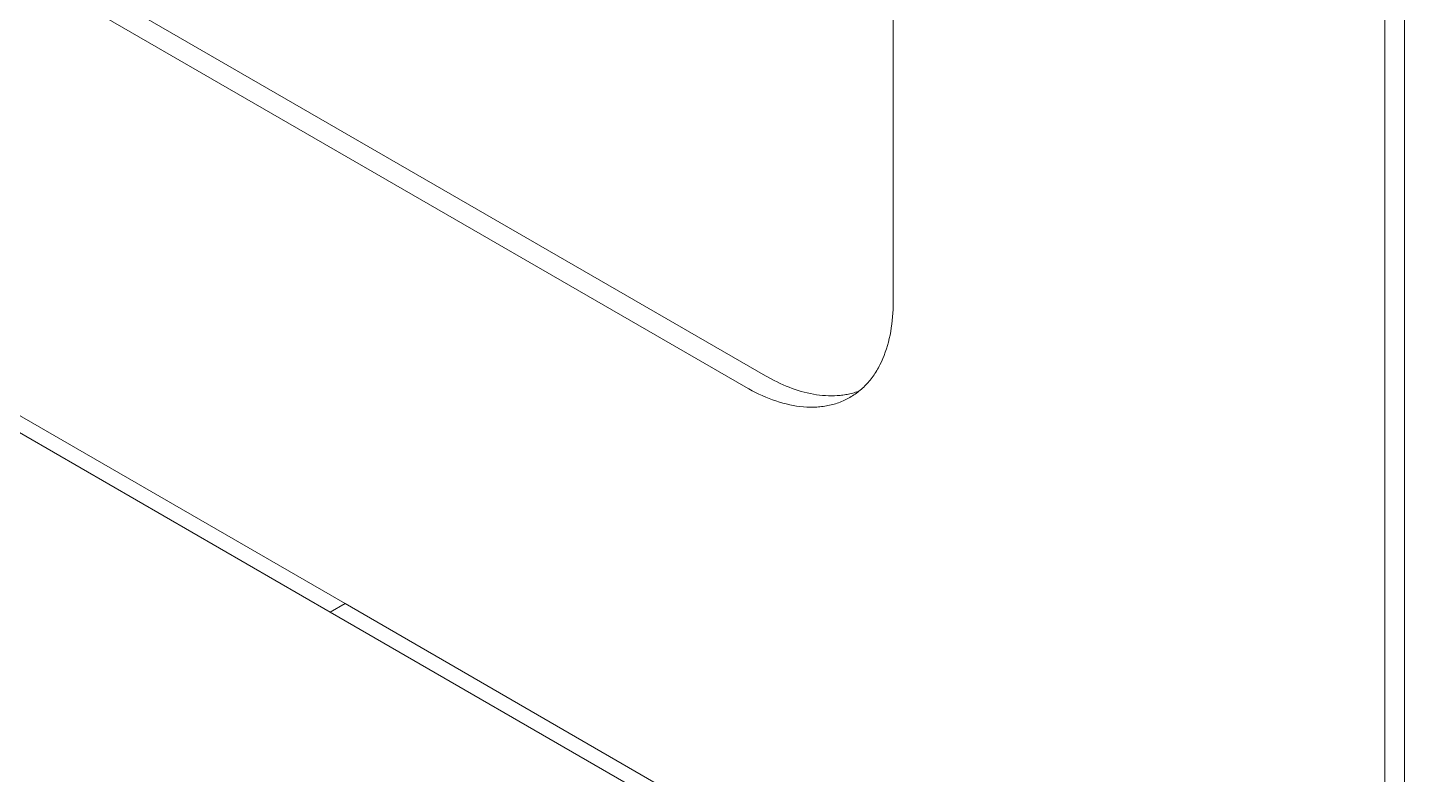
# Model space of a CAD drawing. Header units: inches. Extents: x -6.5 to 91.7, y -2.1 to 67.1.
# Drawn here: x 85.07 to 91.69, y 53.73 to 57.32 of the extents above; entities that cross this region are included whole.
import ezdxf

# ---------------------------------------------------------------- set-up
doc = ezdxf.new("R2010")
doc.units = ezdxf.units.IN
doc.layers.add('ZANO_R', color=7, linetype='Continuous', lineweight=0)

msp = doc.modelspace()

# ---------------------------------------------------------------- linework, layer by layer
at = {"layer": 'ZANO_R'}
for p, q in [((91.69171, 60.50672), (91.69198, 52.86187)), ((91.59712, 60.45211), (91.59739, 52.80726)), ((89.23277, 56.00174), (89.23263, 59.98799)), ((85.16575, 57.63998), (88.61801, 55.64682)), ((85.07117, 57.58537), (88.52343, 55.59221)), ((84.11362, 55.98442), (86.59641, 54.55098)), ((89.23117, 55.94768), (89.23206, 55.96564)), ((89.23206, 55.96564), (89.23259, 55.98367)), ((89.23259, 55.98367), (89.23277, 56.00174)), ((86.52548, 54.51003), (84.04269, 55.94347)), ((89.22621, 55.89439), (89.22825, 55.91203)), ((89.22825, 55.91203), (89.2299, 55.9298)), ((89.2299, 55.9298), (89.23117, 55.94768)), ((89.21401, 55.82541), (89.21768, 55.84238)), ((89.21768, 55.84238), (89.22093, 55.85954)), ((89.22093, 55.85954), (89.22377, 55.87688)), ((89.22377, 55.87688), (89.22621, 55.89439)), ((89.19506, 55.75998), (89.20044, 55.77594)), ((89.20044, 55.77594), (89.20539, 55.79217)), ((89.20539, 55.79217), (89.20991, 55.80867)), ((89.20991, 55.80867), (89.21401, 55.82541)), ((89.1654, 55.69221), (89.16913, 55.69938)), ((89.16913, 55.69938), (89.17627, 55.71401)), ((89.17627, 55.71401), (89.18297, 55.729)), ((89.18297, 55.729), (89.18923, 55.74433)), ((89.18923, 55.74433), (89.19506, 55.75998)), ((88.61801, 55.64682), (88.646, 55.6313)), ((88.646, 55.6313), (88.66015, 55.62394)), ((89.12207, 55.62626), (89.12689, 55.63235)), ((89.12689, 55.63235), (89.1316, 55.63856)), ((89.1316, 55.63856), (89.1362, 55.64488)), ((89.1362, 55.64488), (89.14069, 55.65132)), ((89.14069, 55.65132), (89.14508, 55.65787)), ((89.14508, 55.65787), (89.14936, 55.66453)), ((89.14936, 55.66453), (89.15353, 55.67129)), ((89.15353, 55.67129), (89.1576, 55.67817)), ((89.1576, 55.67817), (89.16155, 55.68514)), ((89.16155, 55.68514), (89.1654, 55.69221)), ((88.52343, 55.59221), (88.53917, 55.58332)), ((88.53917, 55.58332), (88.55505, 55.57476)), ((88.55505, 55.57476), (88.57106, 55.56656)), ((88.57106, 55.56656), (88.58717, 55.55872)), ((88.66015, 55.62394), (88.67439, 55.61686)), ((88.67439, 55.61686), (88.68871, 55.61008)), ((88.68871, 55.61008), (88.7031, 55.60361)), ((88.7031, 55.60361), (88.71757, 55.59745)), ((88.71757, 55.59745), (88.73209, 55.59162)), ((88.73209, 55.59162), (88.74666, 55.58613)), ((88.74666, 55.58613), (88.76126, 55.58099)), ((88.76126, 55.58099), (88.7759, 55.57621)), ((88.7759, 55.57621), (88.79055, 55.5718)), ((88.79055, 55.5718), (88.80521, 55.56777)), ((88.80521, 55.56777), (88.81987, 55.56414)), ((89.03814, 55.56337), (89.04464, 55.5652)), ((89.04464, 55.5652), (89.05108, 55.56714)), ((89.05108, 55.56714), (89.05747, 55.56921)), ((89.0564, 55.56306), (89.06241, 55.56759)), ((89.05747, 55.56921), (89.0638, 55.5714)), ((89.06241, 55.56759), (89.06832, 55.57226)), ((89.0638, 55.5714), (89.07009, 55.5737)), ((89.06832, 55.57226), (89.07414, 55.57707)), ((89.07414, 55.57707), (89.07986, 55.58201)), ((89.07986, 55.58201), (89.08549, 55.58709)), ((89.08549, 55.58709), (89.09102, 55.5923)), ((89.09102, 55.5923), (89.09645, 55.59765)), ((89.09645, 55.59765), (89.10178, 55.60312)), ((89.10178, 55.60312), (89.10701, 55.60872)), ((89.10701, 55.60872), (89.11213, 55.61444)), ((89.11213, 55.61444), (89.11715, 55.62029)), ((89.11715, 55.62029), (89.12207, 55.62626)), ((88.58717, 55.55872), (88.60338, 55.55127)), ((88.60338, 55.55127), (88.61969, 55.54421)), ((88.61969, 55.54421), (88.63607, 55.53757)), ((88.63607, 55.53757), (88.65251, 55.53136)), ((88.65251, 55.53136), (88.669, 55.5256)), ((88.669, 55.5256), (88.68552, 55.52029)), ((88.68552, 55.52029), (88.70207, 55.51547)), ((88.70207, 55.51547), (88.71862, 55.51113)), ((88.71862, 55.51113), (88.73516, 55.5073)), ((88.73516, 55.5073), (88.75167, 55.50399)), ((88.75167, 55.50399), (88.76813, 55.50121)), ((88.76813, 55.50121), (88.78454, 55.49896)), ((88.78454, 55.49896), (88.80087, 55.49727)), ((88.81987, 55.56414), (88.83452, 55.5609)), ((88.83452, 55.5609), (88.84914, 55.55807)), ((88.84914, 55.55807), (88.86372, 55.55566)), ((88.86372, 55.55566), (88.87826, 55.55368)), ((88.87826, 55.55368), (88.89274, 55.55213)), ((88.88856, 55.49824), (88.89629, 55.49921)), ((88.89274, 55.55213), (88.90714, 55.55101)), ((88.89629, 55.49921), (88.90397, 55.50034)), ((88.90397, 55.50034), (88.9116, 55.50161)), ((88.90714, 55.55101), (88.92147, 55.55035)), ((88.9116, 55.50161), (88.91917, 55.50304)), ((88.91917, 55.50304), (88.9267, 55.50461)), ((88.92147, 55.55035), (88.93569, 55.55014)), ((88.9267, 55.50461), (88.93416, 55.50634)), ((88.93416, 55.50634), (88.94156, 55.50822)), ((88.93569, 55.55014), (88.94981, 55.55038)), ((88.94156, 55.50822), (88.9489, 55.51025)), ((88.9489, 55.51025), (88.95618, 55.51244)), ((88.94981, 55.55038), (88.96381, 55.55108)), ((88.95618, 55.51244), (88.96339, 55.51477)), ((88.96339, 55.51477), (88.97054, 55.51725)), ((88.96381, 55.55108), (88.97768, 55.55226)), ((88.97054, 55.51725), (88.97761, 55.51989)), ((88.97761, 55.51989), (88.98461, 55.52268)), ((88.97768, 55.55226), (88.98456, 55.55302)), ((88.98456, 55.55302), (88.99141, 55.5539)), ((88.98461, 55.52268), (88.99154, 55.52561)), ((88.99141, 55.5539), (88.99821, 55.5549)), ((88.99154, 55.52561), (88.9984, 55.5287)), ((88.99821, 55.5549), (89.00498, 55.55601)), ((88.9984, 55.5287), (89.00517, 55.53193)), ((89.00498, 55.55601), (89.0117, 55.55725)), ((89.00517, 55.53193), (89.01187, 55.53531)), ((89.0117, 55.55725), (89.01838, 55.5586)), ((89.01187, 55.53531), (89.01849, 55.53884)), ((89.01838, 55.5586), (89.02501, 55.56007)), ((89.01849, 55.53884), (89.02502, 55.54252)), ((89.02501, 55.56007), (89.0316, 55.56166)), ((89.02502, 55.54252), (89.03147, 55.54634)), ((89.03147, 55.54634), (89.03783, 55.5503)), ((89.0316, 55.56166), (89.03814, 55.56337)), ((89.03783, 55.5503), (89.04411, 55.55441)), ((89.04411, 55.55441), (89.0503, 55.55866)), ((89.0503, 55.55866), (89.0564, 55.56306)), ((88.80087, 55.49727), (88.81711, 55.49614)), ((88.81711, 55.49614), (88.82519, 55.49579)), ((88.82519, 55.49579), (88.83324, 55.49559)), ((88.83324, 55.49559), (88.84125, 55.49552)), ((88.84125, 55.49552), (88.84924, 55.49561)), ((88.84924, 55.49561), (88.85718, 55.49584)), ((88.85718, 55.49584), (88.86509, 55.49622)), ((88.86509, 55.49622), (88.87295, 55.49674)), ((88.87295, 55.49674), (88.88078, 55.49742)), ((88.88078, 55.49742), (88.88856, 55.49824)), ((86.59641, 54.55098), (86.52548, 54.51003)), ((89.00826, 53.07659), (86.52548, 54.51003)), ((86.59641, 54.55098), (89.0792, 53.11755))]:
    msp.add_line(p, q, dxfattribs=at)

doc.saveas('drawing.dxf')
